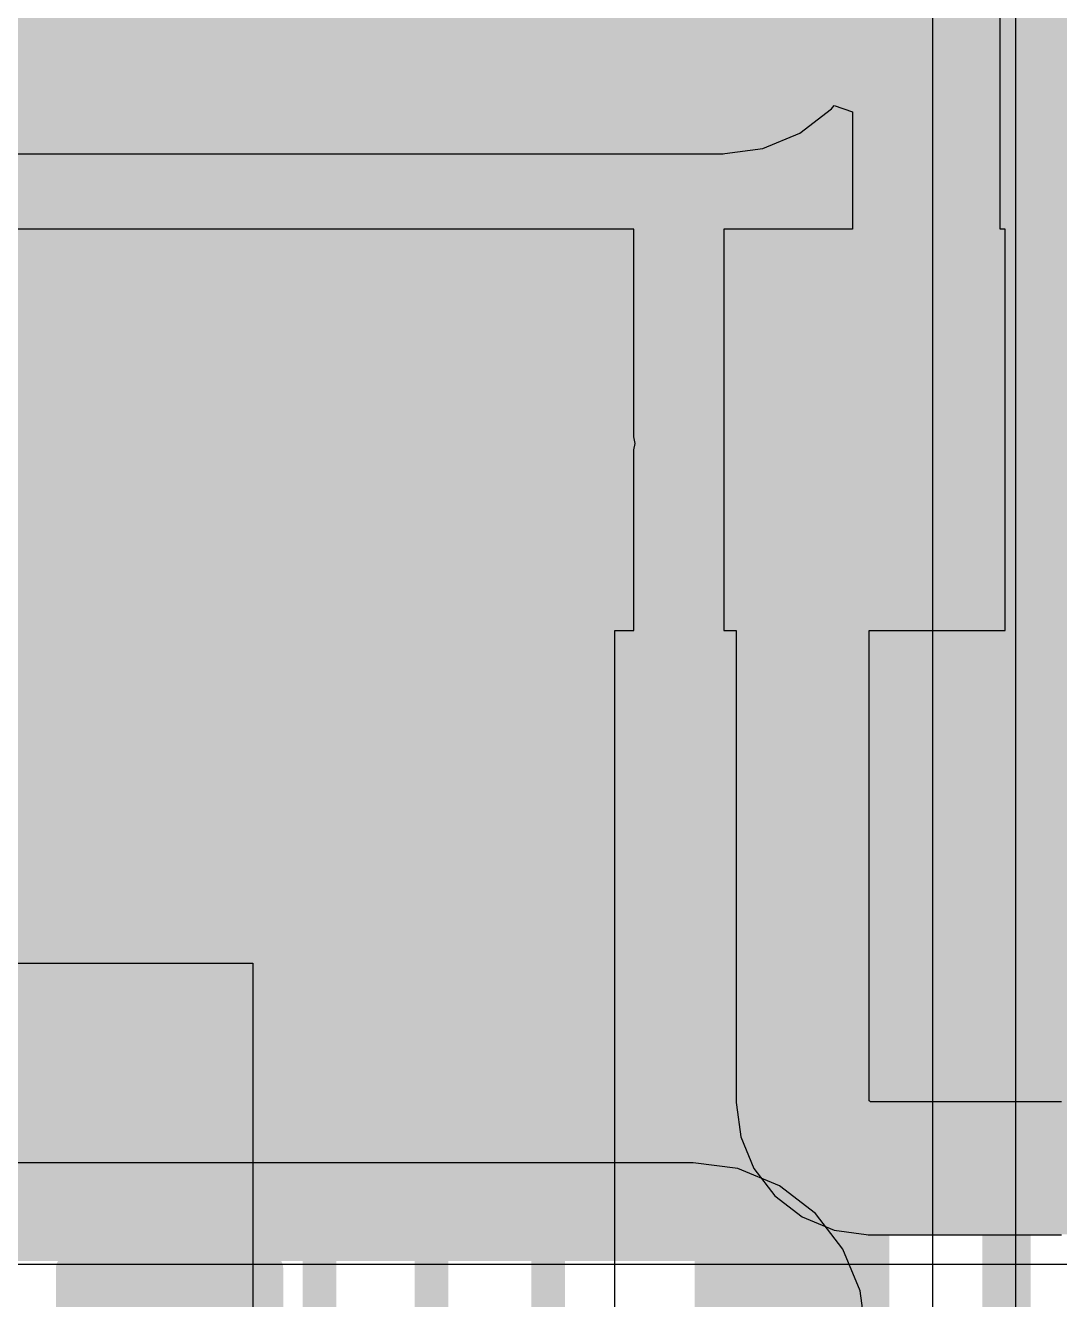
# Model space of a CAD drawing. Header units: inches. Extents: x -0.01 to 2.44, y -0.01 to 2.26.
# Drawn here: x 1.5308 to 1.7447, y 0.7809 to 1.0444 of the extents above; entities that cross this region are included whole.
import ezdxf

# ---------------------------------------------------------------- set-up
doc = ezdxf.new("R2010")
doc.units = ezdxf.units.IN
doc.header["$MEASUREMENT"] = 0
for name, color, linetype in [('Bottom Layer', 5, 'Continuous'), ('Bottom Overlay', 54, 'Continuous'), ('Bottom Paste', 16, 'Continuous'), ('Bottom Solder', 6, 'Continuous'), ('SIGNAL1', 90, 'Continuous'), ('SIGNAL2', 156, 'Continuous'), ('Top Layer', 1, 'Continuous'), ('Top Paste', 8, 'Continuous'), ('Top Solder', 216, 'Continuous')]:
    doc.layers.add(name, color=color, linetype=linetype)

# ---------------------------------------------------------------- blocks, each defined once
blk = doc.blocks.new('C___0603_B_3')
at = {"layer": 'Bottom Layer'}
for points in [[(-0.045, -0.0175), (-0.045, 0.0175), (-0.015, 0.0175), (-0.015, -0.0175)], [(0.015, -0.0175), (0.015, 0.0175), (0.045, 0.0175), (0.045, -0.0175)]]:
    blk.add_hatch(color=5, dxfattribs=at).paths.add_polyline_path(points)
at = {"layer": 'Bottom Paste'}
for points in [[(-0.045, -0.0175), (-0.045, 0.0175), (-0.015, 0.0175), (-0.015, -0.0175)], [(0.015, -0.0175), (0.015, 0.0175), (0.045, 0.0175), (0.045, -0.0175)]]:
    blk.add_hatch(color=16, dxfattribs=at).paths.add_polyline_path(points)
at = {"layer": 'Bottom Solder'}
for points in [[(-0.04736, -0.01986), (-0.04736, 0.01986), (-0.01264, 0.01986), (-0.01264, -0.01986)], [(0.01264, -0.01986), (0.01264, 0.01986), (0.04736, 0.01986), (0.04736, -0.01986)]]:
    blk.add_hatch(color=6, dxfattribs=at).paths.add_polyline_path(points)
at = {"layer": 'Bottom Overlay'}
for points in [[(-0.049, 0.021, 0.005, 0.005, 0), (-0.049, -0.021, 0.005, 0.005, 0)], [(-0.049, 0.021, 0.005, 0.005, 0), (-0.018, 0.021, 0.005, 0.005, 0)], [(0.018, 0.021, 0.005, 0.005, 0), (0.049, 0.021, 0.005, 0.005, 0)], [(0.049, 0.021, 0.005, 0.005, 0), (0.049, -0.021, 0.005, 0.005, 0)], [(-0.049, -0.021, 0.005, 0.005, 0), (-0.018, -0.021, 0.005, 0.005, 0)], [(0.018, -0.021, 0.005, 0.005, 0), (0.049, -0.021, 0.005, 0.005, 0)]]:
    blk.add_lwpolyline(points, format="xyseb", dxfattribs=at)
for points in [[(-0.05025, 0.021, 0.0025, 0.0025, 1), (-0.04775, 0.021, 0.0025, 0.0025, 1)], [(-0.05025, 0.021, 0.0025, 0.0025, 1), (-0.04775, 0.021, 0.0025, 0.0025, 1)], [(-0.01925, 0.021, 0.0025, 0.0025, 1), (-0.01675, 0.021, 0.0025, 0.0025, 1)], [(0.01675, 0.021, 0.0025, 0.0025, 1), (0.01925, 0.021, 0.0025, 0.0025, 1)], [(0.04775, 0.021, 0.0025, 0.0025, 1), (0.05025, 0.021, 0.0025, 0.0025, 1)], [(0.04775, 0.021, 0.0025, 0.0025, 1), (0.05025, 0.021, 0.0025, 0.0025, 1)], [(-0.05025, -0.021, 0.0025, 0.0025, 1), (-0.04775, -0.021, 0.0025, 0.0025, 1)], [(-0.05025, -0.021, 0.0025, 0.0025, 1), (-0.04775, -0.021, 0.0025, 0.0025, 1)], [(-0.01925, -0.021, 0.0025, 0.0025, 1), (-0.01675, -0.021, 0.0025, 0.0025, 1)], [(0.01675, -0.021, 0.0025, 0.0025, 1), (0.01925, -0.021, 0.0025, 0.0025, 1)], [(0.04775, -0.021, 0.0025, 0.0025, 1), (0.05025, -0.021, 0.0025, 0.0025, 1)], [(0.04775, -0.021, 0.0025, 0.0025, 1), (0.05025, -0.021, 0.0025, 0.0025, 1)]]:
    blk.add_lwpolyline(points, format="xyseb", close=True, dxfattribs=at)
blk = doc.blocks.new('TSSOP_20_B_29')
at = {"layer": 'Bottom Layer'}
for points in [[(-0.14173, 0.05768), (-0.14173, 0.07028), (-0.07874, 0.07028), (-0.07874, 0.05768)], [(-0.14173, 0.03209), (-0.14173, 0.04469), (-0.07874, 0.04469), (-0.07874, 0.03209)], [(-0.14173, 0.0065), (-0.14173, 0.01909), (-0.07874, 0.01909), (-0.07874, 0.0065)], [(-0.14173, -0.01909), (-0.14173, -0.0065), (-0.07874, -0.0065), (-0.07874, -0.01909)], [(-0.14173, -0.04469), (-0.14173, -0.03209), (-0.07874, -0.03209), (-0.07874, -0.04469)], [(-0.14173, -0.07028), (-0.14173, -0.05768), (-0.07874, -0.05768), (-0.07874, -0.07028)], [(-0.14173, -0.09587), (-0.14173, -0.08327), (-0.07874, -0.08327), (-0.07874, -0.09587)], [(-0.14173, -0.12146), (-0.14173, -0.10886), (-0.07874, -0.10886), (-0.07874, -0.12146)]]:
    blk.add_hatch(color=5, dxfattribs=at).paths.add_polyline_path(points)
at = {"layer": 'Bottom Overlay'}
blk.add_hatch(color=54, dxfattribs=at).paths.add_polyline_path([(-0.07506, -0.123), (-0.06806, -0.123), (-0.06806, -0.106), (-0.07506, -0.106)])
at = {"layer": 'Bottom Paste'}
for points in [[(-0.14173, 0.05768), (-0.14173, 0.07028), (-0.07874, 0.07028), (-0.07874, 0.05768)], [(-0.14173, 0.03209), (-0.14173, 0.04469), (-0.07874, 0.04469), (-0.07874, 0.03209)], [(-0.14173, 0.0065), (-0.14173, 0.01909), (-0.07874, 0.01909), (-0.07874, 0.0065)], [(-0.14173, -0.01909), (-0.14173, -0.0065), (-0.07874, -0.0065), (-0.07874, -0.01909)], [(-0.14173, -0.04469), (-0.14173, -0.03209), (-0.07874, -0.03209), (-0.07874, -0.04469)], [(-0.14173, -0.07028), (-0.14173, -0.05768), (-0.07874, -0.05768), (-0.07874, -0.07028)], [(-0.14173, -0.09587), (-0.14173, -0.08327), (-0.07874, -0.08327), (-0.07874, -0.09587)], [(-0.14173, -0.12146), (-0.14173, -0.10886), (-0.07874, -0.10886), (-0.07874, -0.12146)]]:
    blk.add_hatch(color=16, dxfattribs=at).paths.add_polyline_path(points)
at = {"layer": 'Bottom Solder'}
for points in [[(-0.14573, 0.05368), (-0.14573, 0.07428), (-0.07474, 0.07428), (-0.07474, 0.05368)], [(-0.14573, 0.02809), (-0.14573, 0.04868), (-0.07474, 0.04868), (-0.07474, 0.02809)], [(-0.14573, 0.0025), (-0.14573, 0.02309), (-0.07474, 0.02309), (-0.07474, 0.0025)], [(-0.14573, -0.02309), (-0.14573, -0.0025), (-0.07474, -0.0025), (-0.07474, -0.02309)], [(-0.14573, -0.04868), (-0.14573, -0.02809), (-0.07474, -0.02809), (-0.07474, -0.04868)], [(-0.14573, -0.07428), (-0.14573, -0.05368), (-0.07474, -0.05368), (-0.07474, -0.07428)], [(-0.14573, -0.09987), (-0.14573, -0.07927), (-0.07474, -0.07927), (-0.07474, -0.09987)], [(-0.14573, -0.12546), (-0.14573, -0.10486), (-0.07474, -0.10486), (-0.07474, -0.12546)]]:
    blk.add_hatch(color=6, dxfattribs=at).paths.add_polyline_path(points)
at = {"layer": 'Bottom Overlay'}
for points in [[(-0.15256, -0.1115, 0.005, 0.005, 0), (-0.15256, -0.1215, 0.005, 0.005, 0)], [(-0.15256, -0.1115, 0.005, 0.005, 0), (-0.14756, -0.1165, 0.005, 0.005, 0)], [(-0.14756, -0.1165, 0.005, 0.005, 0), (-0.15256, -0.1215, 0.005, 0.005, 0)], [(-0.07506, -0.13, 0.005, 0.005, 0), (0.07694, -0.13, 0.005, 0.005, 0)]]:
    blk.add_lwpolyline(points, format="xyseb", dxfattribs=at)
for points in [[(-0.15381, -0.1115, 0.0025, 0.0025, 1), (-0.15131, -0.1115, 0.0025, 0.0025, 1)], [(-0.15381, -0.1115, 0.0025, 0.0025, 1), (-0.15131, -0.1115, 0.0025, 0.0025, 1)], [(-0.14881, -0.1165, 0.0025, 0.0025, 1), (-0.14631, -0.1165, 0.0025, 0.0025, 1)], [(-0.14881, -0.1165, 0.0025, 0.0025, 1), (-0.14631, -0.1165, 0.0025, 0.0025, 1)], [(-0.15381, -0.1215, 0.0025, 0.0025, 1), (-0.15131, -0.1215, 0.0025, 0.0025, 1)], [(-0.15381, -0.1215, 0.0025, 0.0025, 1), (-0.15131, -0.1215, 0.0025, 0.0025, 1)], [(-0.07631, -0.13, 0.0025, 0.0025, 1), (-0.07381, -0.13, 0.0025, 0.0025, 1)]]:
    blk.add_lwpolyline(points, format="xyseb", close=True, dxfattribs=at)
blk = doc.blocks.new('SOT_23_B_34')
at = {"layer": 'Bottom Layer'}
for points in [[(-0.05354, 0.05748), (-0.02126, 0.05748), (-0.02126, 0.02126), (-0.05354, 0.02126)], [(0.02126, 0.05748), (0.05354, 0.05748), (0.05354, 0.02126), (0.02126, 0.02126)], [(-0.01614, -0.02126), (0.01614, -0.02126), (0.01614, -0.05748), (-0.01614, -0.05748)]]:
    blk.add_hatch(color=5, dxfattribs=at).paths.add_polyline_path(points)
at = {"layer": 'Bottom Paste'}
for points in [[(-0.05354, 0.05748), (-0.02126, 0.05748), (-0.02126, 0.02126), (-0.05354, 0.02126)], [(0.02126, 0.05748), (0.05354, 0.05748), (0.05354, 0.02126), (0.02126, 0.02126)], [(-0.01614, -0.02126), (0.01614, -0.02126), (0.01614, -0.05748), (-0.01614, -0.05748)]]:
    blk.add_hatch(color=16, dxfattribs=at).paths.add_polyline_path(points)
at = {"layer": 'Bottom Solder'}
for points in [[(-0.05754, 0.06148), (-0.01726, 0.06148), (-0.01726, 0.01726), (-0.05754, 0.01726)], [(0.01726, 0.06148), (0.05754, 0.06148), (0.05754, 0.01726), (0.01726, 0.01726)], [(-0.02014, -0.01726), (0.02014, -0.01726), (0.02014, -0.06148), (-0.02014, -0.06148)]]:
    blk.add_hatch(color=6, dxfattribs=at).paths.add_polyline_path(points)
at = {"layer": 'Bottom Overlay'}
for points in [[(-0.061, 0.046, 0.005, 0.005, 0), (-0.066, 0.051, 0.005, 0.005, 0)], [(-0.066, 0.051, 0.005, 0.005, 0), (-0.066, 0.041, 0.005, 0.005, 0)], [(-0.061, 0.046, 0.005, 0.005, 0), (-0.066, 0.041, 0.005, 0.005, 0)], [(0.013, 0.031, 0.005, 0.005, 0), (-0.013, 0.031, 0.005, 0.005, 0)], [(-0.061, -0.032, 0.005, 0.005, 0), (-0.061, 0.023, 0.005, 0.005, 0)], [(0.061, 0.023, 0.005, 0.005, 0), (0.061, -0.032, 0.005, 0.005, 0)], [(-0.022, -0.032, 0.005, 0.005, 0), (-0.061, -0.032, 0.005, 0.005, 0)], [(0.061, -0.032, 0.005, 0.005, 0), (0.022, -0.032, 0.005, 0.005, 0)]]:
    blk.add_lwpolyline(points, format="xyseb", dxfattribs=at)
for points in [[(-0.06725, 0.051, 0.0025, 0.0025, 1), (-0.06475, 0.051, 0.0025, 0.0025, 1)], [(-0.06725, 0.051, 0.0025, 0.0025, 1), (-0.06475, 0.051, 0.0025, 0.0025, 1)], [(-0.06225, 0.046, 0.0025, 0.0025, 1), (-0.05975, 0.046, 0.0025, 0.0025, 1)], [(-0.06225, 0.046, 0.0025, 0.0025, 1), (-0.05975, 0.046, 0.0025, 0.0025, 1)], [(-0.06725, 0.041, 0.0025, 0.0025, 1), (-0.06475, 0.041, 0.0025, 0.0025, 1)], [(-0.06725, 0.041, 0.0025, 0.0025, 1), (-0.06475, 0.041, 0.0025, 0.0025, 1)], [(-0.01425, 0.031, 0.0025, 0.0025, 1), (-0.01175, 0.031, 0.0025, 0.0025, 1)], [(0.01175, 0.031, 0.0025, 0.0025, 1), (0.01425, 0.031, 0.0025, 0.0025, 1)], [(-0.06225, 0.023, 0.0025, 0.0025, 1), (-0.05975, 0.023, 0.0025, 0.0025, 1)], [(0.05975, 0.023, 0.0025, 0.0025, 1), (0.06225, 0.023, 0.0025, 0.0025, 1)], [(-0.06225, -0.032, 0.0025, 0.0025, 1), (-0.05975, -0.032, 0.0025, 0.0025, 1)], [(-0.06225, -0.032, 0.0025, 0.0025, 1), (-0.05975, -0.032, 0.0025, 0.0025, 1)], [(-0.02325, -0.032, 0.0025, 0.0025, 1), (-0.02075, -0.032, 0.0025, 0.0025, 1)], [(0.02075, -0.032, 0.0025, 0.0025, 1), (0.02325, -0.032, 0.0025, 0.0025, 1)], [(0.05975, -0.032, 0.0025, 0.0025, 1), (0.06225, -0.032, 0.0025, 0.0025, 1)], [(0.05975, -0.032, 0.0025, 0.0025, 1), (0.06225, -0.032, 0.0025, 0.0025, 1)]]:
    blk.add_lwpolyline(points, format="xyseb", close=True, dxfattribs=at)
blk = doc.blocks.new('R___0603_B_44')
at = {"layer": 'Bottom Layer'}
for points in [[(-0.045, -0.0175), (-0.045, 0.0175), (-0.015, 0.0175), (-0.015, -0.0175)], [(0.015, -0.0175), (0.015, 0.0175), (0.045, 0.0175), (0.045, -0.0175)]]:
    blk.add_hatch(color=5, dxfattribs=at).paths.add_polyline_path(points)
at = {"layer": 'Bottom Paste'}
for points in [[(-0.045, -0.0175), (-0.045, 0.0175), (-0.015, 0.0175), (-0.015, -0.0175)], [(0.015, -0.0175), (0.015, 0.0175), (0.045, 0.0175), (0.045, -0.0175)]]:
    blk.add_hatch(color=16, dxfattribs=at).paths.add_polyline_path(points)
at = {"layer": 'Bottom Solder'}
for points in [[(-0.049, -0.0215), (-0.049, 0.0215), (-0.011, 0.0215), (-0.011, -0.0215)], [(0.011, -0.0215), (0.011, 0.0215), (0.049, 0.0215), (0.049, -0.0215)]]:
    blk.add_hatch(color=6, dxfattribs=at).paths.add_polyline_path(points)
at = {"layer": 'Bottom Overlay'}
for points in [[(-0.048, -0.021, 0.005, 0.005, 0), (-0.048, 0.021, 0.005, 0.005, 0)], [(0.048, 0.021, 0.005, 0.005, 0), (-0.048, 0.021, 0.005, 0.005, 0)], [(0.048, -0.021, 0.005, 0.005, 0), (0.048, 0.021, 0.005, 0.005, 0)], [(0.048, -0.021, 0.005, 0.005, 0), (-0.048, -0.021, 0.005, 0.005, 0)]]:
    blk.add_lwpolyline(points, format="xyseb", dxfattribs=at)
for points in [[(-0.04925, 0.021, 0.0025, 0.0025, 1), (-0.04675, 0.021, 0.0025, 0.0025, 1)], [(-0.04925, 0.021, 0.0025, 0.0025, 1), (-0.04675, 0.021, 0.0025, 0.0025, 1)], [(0.04675, 0.021, 0.0025, 0.0025, 1), (0.04925, 0.021, 0.0025, 0.0025, 1)], [(0.04675, 0.021, 0.0025, 0.0025, 1), (0.04925, 0.021, 0.0025, 0.0025, 1)], [(-0.04925, -0.021, 0.0025, 0.0025, 1), (-0.04675, -0.021, 0.0025, 0.0025, 1)], [(-0.04925, -0.021, 0.0025, 0.0025, 1), (-0.04675, -0.021, 0.0025, 0.0025, 1)], [(0.04675, -0.021, 0.0025, 0.0025, 1), (0.04925, -0.021, 0.0025, 0.0025, 1)], [(0.04675, -0.021, 0.0025, 0.0025, 1), (0.04925, -0.021, 0.0025, 0.0025, 1)]]:
    blk.add_lwpolyline(points, format="xyseb", close=True, dxfattribs=at)
blk = doc.blocks.new('TO_252_2L_80')
at = {"layer": 'Top Solder'}
blk.add_hatch(color=216, dxfattribs=at).paths.add_polyline_path([(-0.1418, 0.27762), (0.1418, 0.27762), (0.1418, -0.00597), (-0.1418, -0.00597)])
blk = doc.blocks.new('TO_252_2L_81')
at = {"layer": 'Top Layer'}
blk.add_hatch(color=1, dxfattribs=at).paths.add_polyline_path([(-0.1378, 0.27362), (0.1378, 0.27362), (0.1378, -0.00197), (-0.1378, -0.00197)])
at = {"layer": 'Top Paste'}
blk.add_hatch(color=8, dxfattribs=at).paths.add_polyline_path([(-0.1378, 0.27362), (0.1378, 0.27362), (0.1378, -0.00197), (-0.1378, -0.00197)])
at = {"layer": 'Top Solder'}
blk.add_hatch(color=216, dxfattribs=at).paths.add_polyline_path([(-0.1418, 0.27762), (0.1418, 0.27762), (0.1418, -0.00597), (-0.1418, -0.00597)])
blk = doc.blocks.new('C___0603_B_119')
at = {"layer": 'Bottom Layer'}
for points in [[(-0.045, -0.0175), (-0.045, 0.0175), (-0.015, 0.0175), (-0.015, -0.0175)], [(0.015, -0.0175), (0.015, 0.0175), (0.045, 0.0175), (0.045, -0.0175)]]:
    blk.add_hatch(color=5, dxfattribs=at).paths.add_polyline_path(points)
at = {"layer": 'Bottom Paste'}
for points in [[(-0.045, -0.0175), (-0.045, 0.0175), (-0.015, 0.0175), (-0.015, -0.0175)], [(0.015, -0.0175), (0.015, 0.0175), (0.045, 0.0175), (0.045, -0.0175)]]:
    blk.add_hatch(color=16, dxfattribs=at).paths.add_polyline_path(points)
at = {"layer": 'Bottom Solder'}
for points in [[(-0.04736, -0.01986), (-0.04736, 0.01986), (-0.01264, 0.01986), (-0.01264, -0.01986)], [(0.01264, -0.01986), (0.01264, 0.01986), (0.04736, 0.01986), (0.04736, -0.01986)]]:
    blk.add_hatch(color=6, dxfattribs=at).paths.add_polyline_path(points)
at = {"layer": 'Bottom Overlay'}
for points in [[(-0.049, 0.021, 0.005, 0.005, 0), (-0.018, 0.021, 0.005, 0.005, 0)], [(-0.049, 0.021, 0.005, 0.005, 0), (-0.049, -0.021, 0.005, 0.005, 0)], [(0.018, 0.021, 0.005, 0.005, 0), (0.049, 0.021, 0.005, 0.005, 0)], [(0.049, 0.021, 0.005, 0.005, 0), (0.049, -0.021, 0.005, 0.005, 0)], [(-0.049, -0.021, 0.005, 0.005, 0), (-0.018, -0.021, 0.005, 0.005, 0)], [(0.018, -0.021, 0.005, 0.005, 0), (0.049, -0.021, 0.005, 0.005, 0)]]:
    blk.add_lwpolyline(points, format="xyseb", dxfattribs=at)
for points in [[(-0.05025, 0.021, 0.0025, 0.0025, 1), (-0.04775, 0.021, 0.0025, 0.0025, 1)], [(-0.05025, 0.021, 0.0025, 0.0025, 1), (-0.04775, 0.021, 0.0025, 0.0025, 1)], [(-0.01925, 0.021, 0.0025, 0.0025, 1), (-0.01675, 0.021, 0.0025, 0.0025, 1)], [(0.01675, 0.021, 0.0025, 0.0025, 1), (0.01925, 0.021, 0.0025, 0.0025, 1)], [(0.04775, 0.021, 0.0025, 0.0025, 1), (0.05025, 0.021, 0.0025, 0.0025, 1)], [(0.04775, 0.021, 0.0025, 0.0025, 1), (0.05025, 0.021, 0.0025, 0.0025, 1)], [(-0.05025, -0.021, 0.0025, 0.0025, 1), (-0.04775, -0.021, 0.0025, 0.0025, 1)], [(-0.05025, -0.021, 0.0025, 0.0025, 1), (-0.04775, -0.021, 0.0025, 0.0025, 1)], [(-0.01925, -0.021, 0.0025, 0.0025, 1), (-0.01675, -0.021, 0.0025, 0.0025, 1)], [(0.01675, -0.021, 0.0025, 0.0025, 1), (0.01925, -0.021, 0.0025, 0.0025, 1)], [(0.04775, -0.021, 0.0025, 0.0025, 1), (0.05025, -0.021, 0.0025, 0.0025, 1)], [(0.04775, -0.021, 0.0025, 0.0025, 1), (0.05025, -0.021, 0.0025, 0.0025, 1)]]:
    blk.add_lwpolyline(points, format="xyseb", close=True, dxfattribs=at)

msp = doc.modelspace()

# ---------------------------------------------------------------- hatches: boundary and pattern name
at = {"layer": 'Top Layer'}
msp.add_hatch(color=1, dxfattribs=at).paths.add_polyline_path([(1.25428, 0.79835), (1.83134, 0.79835), (1.83134, 1.07394), (1.25428, 1.07394)])

# ---------------------------------------------------------------- linework, layer by layer
at = {"layer": 'Bottom Layer'}
for p, q in [((1.73245, 1.00226), (1.73245, 1.09815)), ((1.69756, 1.02715), (1.69808, 1.02783)), ((1.69808, 1.02783), (1.70186, 1.02655)), ((1.69099, 1.02212), (1.69756, 1.02715)), ((1.70186, 1.02655), (1.70186, 1.00226)), ((1.68335, 1.01895), (1.69099, 1.02212)), ((1.4487, 1.01785), (1.67515, 1.01785)), ((1.67515, 1.01785), (1.67549, 1.01792)), ((1.67549, 1.01792), (1.68335, 1.01895)), ((1.65668, 1.00226), (1.51972, 1.00226)), ((1.65668, 0.95929), (1.65668, 1.00226)), ((1.70186, 1.00226), (1.67527, 1.00226)), ((1.67527, 1.00226), (1.67527, 0.91927)), ((1.73346, 1.00226), (1.73245, 1.00226)), ((1.73346, 0.91927), (1.73346, 1.00226)), ((1.65695, 0.95796), (1.65668, 0.95929)), ((1.65668, 0.95663), (1.65695, 0.95796)), ((1.65668, 0.91927), (1.65668, 0.95663)), ((1.6527, 0.75828), (1.6527, 0.91927)), ((1.6527, 0.91927), (1.65668, 0.91927)), ((1.67527, 0.91927), (1.6778, 0.91927)), ((1.6778, 0.91927), (1.6778, 0.82161)), ((1.70533, 0.82197), (1.70533, 0.91927)), ((1.70533, 0.91927), (1.73346, 0.91927)), ((1.49359, 0.85041), (1.57785, 0.85041)), ((1.57785, 0.85041), (1.57785, 0.73443)), ((1.6778, 0.82161), (1.67789, 0.82115)), ((1.67789, 0.82115), (1.67876, 0.81453)), ((1.70547, 0.82192), (1.70533, 0.82197)), ((1.70553, 0.82178), (1.70547, 0.82192)), ((1.74516, 0.82178), (1.70553, 0.82178)), ((1.67876, 0.81453), (1.68149, 0.80794)), ((1.68149, 0.80794), (1.68584, 0.80228)), ((1.68584, 0.80228), (1.6915, 0.79794)), ((1.6915, 0.79794), (1.69809, 0.79521)), ((1.69809, 0.79521), (1.7047, 0.79434)), ((1.7047, 0.79434), (1.70516, 0.79425)), ((1.70516, 0.79425), (1.74516, 0.79425))]:
    msp.add_line(p, q, dxfattribs=at)
for points in [[(1.71716, 0.96076, 0.01, 0.01, 0), (1.71716, 1.1137, 0.01, 0.01, 0)], [(1.69157, 1.04956, 0.01, 0.01, -0.414214), (1.67515, 1.03314, 0.01, 0.01, 0)], [(1.4335, 1.03314, 0.01, 0.01, 0), (1.67515, 1.03314, 0.01, 0.01, 0)], [(1.53802, 0.90181, 0.01, 0.01, 0), (1.53802, 0.96076, 0.01, 0.01, 0)], [(1.56361, 0.87541, 0.01, 0.01, 0), (1.56361, 0.96076, 0.01, 0.01, 0)], [(1.5892, 0.96076, 0.007, 0.007, 0), (1.59161, 0.95835, 0.007, 0.007, 0)], [(1.6148, 0.74685, 0.007, 0.007, 0), (1.6148, 0.96076, 0.007, 0.007, 0)], [(1.64039, 0.96076, 0.007, 0.007, 0), (1.64318, 0.95796, 0.007, 0.007, 0)], [(1.69157, 0.82161, 0.007, 0.007, 0), (1.69157, 0.96076, 0.007, 0.007, 0)], [(1.59161, 0.70994, 0.007, 0.007, 0), (1.59161, 0.95835, 0.007, 0.007, 0)], [(1.63894, 0.75828, 0.007, 0.007, 0), (1.63894, 0.93292, 0.007, 0.007, 0)], [(1.52252, 0.88631, 0.01, 0.01, 0), (1.53802, 0.90181, 0.01, 0.01, 0)], [(1.70516, 0.80801, 0.007, 0.007, -0.414214), (1.69157, 0.82161, 0.007, 0.007, 0)], [(1.70516, 0.80801, 0.007, 0.007, 0), (1.76441, 0.80801, 0.007, 0.007, 0)]]:
    msp.add_lwpolyline(points, format="xyseb", dxfattribs=at)
for points in [[(1.67265, 1.03314, 0.005, 0.005, 1), (1.67765, 1.03314, 0.005, 0.005, 1)], [(1.67265, 1.03314, 0.005, 0.005, 1), (1.67765, 1.03314, 0.005, 0.005, 1)], [(1.53552, 0.96076, 0.005, 0.005, 1), (1.54052, 0.96076, 0.005, 0.005, 1)], [(1.56111, 0.96076, 0.005, 0.005, 1), (1.56611, 0.96076, 0.005, 0.005, 1)], [(1.71466, 0.96076, 0.005, 0.005, 1), (1.71966, 0.96076, 0.005, 0.005, 1)], [(1.58745, 0.96076, 0.0035, 0.0035, 1), (1.59095, 0.96076, 0.0035, 0.0035, 1)], [(1.61305, 0.96076, 0.0035, 0.0035, 1), (1.61655, 0.96076, 0.0035, 0.0035, 1)], [(1.63864, 0.96076, 0.0035, 0.0035, 1), (1.64214, 0.96076, 0.0035, 0.0035, 1)], [(1.68982, 0.96076, 0.0035, 0.0035, 1), (1.69332, 0.96076, 0.0035, 0.0035, 1)], [(1.58986, 0.95835, 0.0035, 0.0035, 1), (1.59336, 0.95835, 0.0035, 0.0035, 1)], [(1.58986, 0.95835, 0.0035, 0.0035, 1), (1.59336, 0.95835, 0.0035, 0.0035, 1)], [(1.64143, 0.95796, 0.0035, 0.0035, 1), (1.64494, 0.95796, 0.0035, 0.0035, 1)], [(1.63719, 0.93292, 0.0035, 0.0035, 1), (1.64069, 0.93292, 0.0035, 0.0035, 1)], [(1.53552, 0.90181, 0.005, 0.005, 1), (1.54052, 0.90181, 0.005, 0.005, 1)], [(1.53552, 0.90181, 0.005, 0.005, 1), (1.54052, 0.90181, 0.005, 0.005, 1)], [(1.56111, 0.87541, 0.005, 0.005, 1), (1.56611, 0.87541, 0.005, 0.005, 1)], [(1.68982, 0.82161, 0.0035, 0.0035, 1), (1.69332, 0.82161, 0.0035, 0.0035, 1)], [(1.68982, 0.82161, 0.0035, 0.0035, 1), (1.69332, 0.82161, 0.0035, 0.0035, 1)], [(1.70341, 0.80801, 0.0035, 0.0035, 1), (1.70691, 0.80801, 0.0035, 0.0035, 1)], [(1.70341, 0.80801, 0.0035, 0.0035, 1), (1.70691, 0.80801, 0.0035, 0.0035, 1)]]:
    msp.add_lwpolyline(points, format="xyseb", close=True, dxfattribs=at)
at = {"layer": 'SIGNAL1'}
for p, q in [((1.71845, 1.07674), (1.71845, 0.68706)), ((1.66893, 0.80914), (1.1357, 0.80914)), ((1.67819, 0.80794), (1.66893, 0.80916)), ((1.66893, 0.80916), (1.66893, 0.80914)), ((1.68682, 0.80436), (1.67819, 0.80794)), ((1.69423, 0.79868), (1.68682, 0.80436)), ((1.69991, 0.79127), (1.69423, 0.79868)), ((1.70349, 0.78264), (1.69991, 0.79127)), ((1.70471, 0.77338), (1.70349, 0.78264))]:
    msp.add_line(p, q, dxfattribs=at)
for points in [[(1.73374, 0.3094, 0.01, 0.01, 0), (1.73374, 1.07674, 0.01, 0.01, 0)], [(1.12015, 0.79385, 0.01, 0.01, 0), (1.66893, 0.79385, 0.01, 0.01, 0)], [(1.66893, 0.79385, 0.01, 0.01, -0.414214), (1.6894, 0.77338, 0.01, 0.01, 0)]]:
    msp.add_lwpolyline(points, format="xyseb", dxfattribs=at)
msp.add_lwpolyline([(1.66643, 0.79385, 0.005, 0.005, 1), (1.67143, 0.79385, 0.005, 0.005, 1)], format="xyseb", close=True, dxfattribs=at)
msp.add_lwpolyline([(1.66643, 0.79385, 0.005, 0.005, 1), (1.67143, 0.79385, 0.005, 0.005, 1)], format="xyseb", close=True, dxfattribs=at)
at = {"layer": 'SIGNAL2'}
msp.add_line((1.73558, 1.08821), (1.73558, 0.61481), dxfattribs=at)
at = {"layer": 'Top Layer'}
msp.add_line((1.25428, 0.78815), (1.83134, 0.78815), dxfattribs=at)

# ---------------------------------------------------------------- block references
for name, p, rotation in [('TO_252_2L_80', (1.39207, 1.07197), 180), ('TO_252_2L_81', (1.68354, 1.07197), 180), ('TSSOP_20_B_29', (1.602, 1.071), 90), ('C___0603_B_3', (1.51002, 0.84541), 90), ('C___0603_B_119', (1.56061, 0.84541), 90), ('SOT_23_B_34', (1.6894, 0.73437), 180), ('R___0603_B_44', (1.56061, 0.73943), 270)]:
    msp.add_blockref(name, p, dxfattribs=dict(rotation=rotation))

doc.saveas('drawing.dxf')
